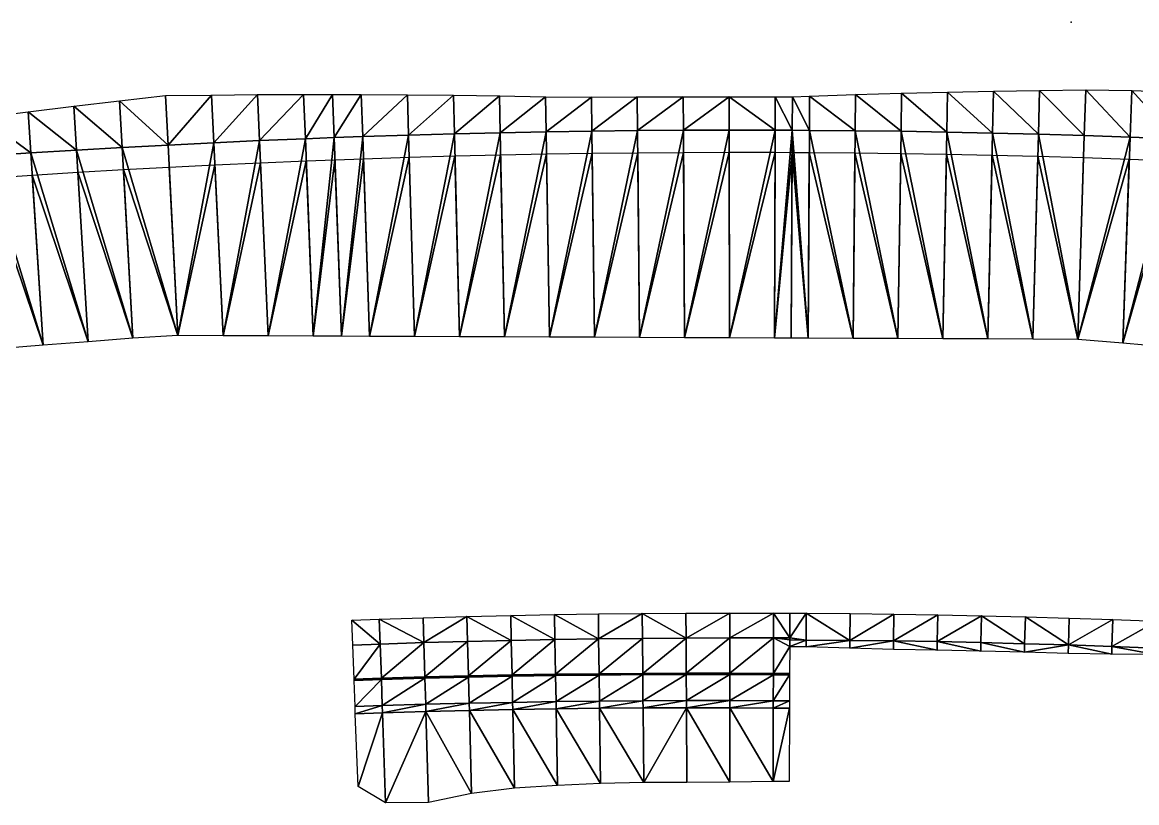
# Model space of a CAD drawing. Header units: metres. Extents: x 1882598 to 1885460, y 3171405 to 3171756.
# Drawn here: x 1883679.27 to 1883704.19, y 3171706.3 to 3171723.75 of the extents above; entities that cross this region are included whole.
import ezdxf

# ---------------------------------------------------------------- set-up
doc = ezdxf.new("R2010")
doc.units = ezdxf.units.M
doc.header["$MEASUREMENT"] = 0
doc.layers.add('Triangles surfaces projet', color=7, linetype='Continuous', true_color=0x848484)

msp = doc.modelspace()

# ---------------------------------------------------------------- linework, layer by layer
msp.add_point((1883702.718, 3171723.753, 152.881))
at = {"layer": 'Triangles surfaces projet'}
for points in [[(1883682.468, 3171722.112, 152.603), (1883682.526, 3171721.008, 153.34), (1883681.443, 3171721.997, 152.635), (1883682.468, 3171722.112, 152.603)], [(1883682.468, 3171722.112, 152.603), (1883683.498, 3171722.126, 152.631), (1883682.526, 3171721.008, 153.34), (1883682.468, 3171722.112, 152.603)], [(1883683.549, 3171721.059, 153.343), (1883682.526, 3171721.008, 153.34), (1883683.498, 3171722.126, 152.631), (1883683.549, 3171721.059, 153.343)], [(1883683.498, 3171722.126, 152.631), (1883684.528, 3171722.135, 152.659), (1883683.549, 3171721.059, 153.343), (1883683.498, 3171722.126, 152.631)], [(1883684.573, 3171721.106, 153.346), (1883683.549, 3171721.059, 153.343), (1883684.528, 3171722.135, 152.659), (1883684.573, 3171721.106, 153.346)], [(1883684.573, 3171721.106, 153.346), (1883684.528, 3171722.135, 152.659), (1883685.557, 3171722.14, 152.688), (1883684.573, 3171721.106, 153.346)], [(1883685.597, 3171721.149, 153.349), (1883684.573, 3171721.106, 153.346), (1883685.557, 3171722.14, 152.688), (1883685.597, 3171721.149, 153.349)], [(1883685.597, 3171721.149, 153.349), (1883685.557, 3171722.14, 152.688), (1883686.202, 3171722.141, 152.706), (1883685.597, 3171721.149, 153.349)], [(1883686.238, 3171721.174, 153.351), (1883685.597, 3171721.149, 153.349), (1883686.202, 3171722.141, 152.706), (1883686.238, 3171721.174, 153.351)], [(1883686.202, 3171722.141, 152.706), (1883686.847, 3171722.14, 152.724), (1883686.238, 3171721.174, 153.351), (1883686.202, 3171722.141, 152.706)], [(1883686.88, 3171721.196, 153.353), (1883686.238, 3171721.174, 153.351), (1883686.847, 3171722.14, 152.724), (1883686.88, 3171721.196, 153.353)], [(1883687.877, 3171722.134, 152.753), (1883686.88, 3171721.196, 153.353), (1883686.847, 3171722.14, 152.724), (1883687.877, 3171722.134, 152.753)], [(1883687.904, 3171721.229, 153.356), (1883686.88, 3171721.196, 153.353), (1883687.877, 3171722.134, 152.753), (1883687.904, 3171721.229, 153.356)], [(1883688.906, 3171722.123, 152.782), (1883687.904, 3171721.229, 153.356), (1883687.877, 3171722.134, 152.753), (1883688.906, 3171722.123, 152.782)], [(1883688.928, 3171721.258, 153.359), (1883687.904, 3171721.229, 153.356), (1883688.906, 3171722.123, 152.782), (1883688.928, 3171721.258, 153.359)], [(1883688.906, 3171722.123, 152.782), (1883689.935, 3171722.108, 152.812), (1883688.928, 3171721.258, 153.359), (1883688.906, 3171722.123, 152.782)], [(1883689.953, 3171721.283, 153.363), (1883688.928, 3171721.258, 153.359), (1883689.935, 3171722.108, 152.812), (1883689.953, 3171721.283, 153.363)], [(1883690.964, 3171722.088, 152.842), (1883689.953, 3171721.283, 153.363), (1883689.935, 3171722.108, 152.812), (1883690.964, 3171722.088, 152.842)], [(1883690.978, 3171721.303, 153.366), (1883689.953, 3171721.283, 153.363), (1883690.964, 3171722.088, 152.842), (1883690.978, 3171721.303, 153.366)], [(1883691.992, 3171722.081, 152.861), (1883690.978, 3171721.303, 153.366), (1883690.964, 3171722.088, 152.842), (1883691.992, 3171722.081, 152.861)], [(1883692.002, 3171721.319, 153.369), (1883690.978, 3171721.303, 153.366), (1883691.992, 3171722.081, 152.861), (1883692.002, 3171721.319, 153.369)], [(1883693.02, 3171722.086, 152.868), (1883692.002, 3171721.319, 153.369), (1883691.992, 3171722.081, 152.861), (1883693.02, 3171722.086, 152.868)], [(1883692.002, 3171721.319, 153.369), (1883693.02, 3171722.086, 152.868), (1883693.027, 3171721.331, 153.372), (1883692.002, 3171721.319, 153.369)], [(1883694.048, 3171722.088, 152.875), (1883693.027, 3171721.331, 153.372), (1883693.02, 3171722.086, 152.868), (1883694.048, 3171722.088, 152.875)], [(1883694.052, 3171721.338, 153.375), (1883693.027, 3171721.331, 153.372), (1883694.048, 3171722.088, 152.875), (1883694.052, 3171721.338, 153.375)], [(1883694.052, 3171721.338, 153.375), (1883694.048, 3171722.088, 152.875), (1883695.076, 3171722.089, 152.88), (1883694.052, 3171721.338, 153.375)], [(1883695.076, 3171721.341, 153.378), (1883694.052, 3171721.338, 153.375), (1883695.076, 3171722.089, 152.88), (1883695.076, 3171721.341, 153.378)], [(1883695.076, 3171722.089, 152.88), (1883696.101, 3171721.34, 153.381), (1883695.076, 3171721.341, 153.378), (1883695.076, 3171722.089, 152.88)], [(1883695.076, 3171722.089, 152.88), (1883696.104, 3171722.089, 152.882), (1883696.101, 3171721.34, 153.381), (1883695.076, 3171722.089, 152.88)], [(1883696.484, 3171721.339, 153.383), (1883696.101, 3171721.34, 153.381), (1883696.104, 3171722.089, 152.882), (1883696.484, 3171721.339, 153.383)], [(1883696.484, 3171721.339, 153.383), (1883696.104, 3171722.089, 152.882), (1883696.488, 3171722.088, 152.883), (1883696.484, 3171721.339, 153.383)], [(1883696.867, 3171721.336, 153.384), (1883696.484, 3171721.339, 153.383), (1883696.488, 3171722.088, 152.883), (1883696.867, 3171721.336, 153.384)], [(1883696.872, 3171722.1, 152.875), (1883696.867, 3171721.336, 153.384), (1883696.488, 3171722.088, 152.883), (1883696.872, 3171722.1, 152.875)], [(1883696.872, 3171722.1, 152.875), (1883697.892, 3171721.328, 153.387), (1883696.867, 3171721.336, 153.384), (1883696.872, 3171722.1, 152.875)], [(1883697.892, 3171721.328, 153.387), (1883696.872, 3171722.1, 152.875), (1883697.9, 3171722.135, 152.849), (1883697.892, 3171721.328, 153.387)], [(1883697.9, 3171722.135, 152.849), (1883698.916, 3171721.315, 153.39), (1883697.892, 3171721.328, 153.387), (1883697.9, 3171722.135, 152.849)], [(1883698.916, 3171721.315, 153.39), (1883697.9, 3171722.135, 152.849), (1883698.929, 3171722.165, 152.824), (1883698.916, 3171721.315, 153.39)], [(1883699.941, 3171721.298, 153.393), (1883698.916, 3171721.315, 153.39), (1883698.929, 3171722.165, 152.824), (1883699.941, 3171721.298, 153.393)], [(1883699.958, 3171722.191, 152.798), (1883699.941, 3171721.298, 153.393), (1883698.929, 3171722.165, 152.824), (1883699.958, 3171722.191, 152.798)], [(1883700.965, 3171721.276, 153.396), (1883699.941, 3171721.298, 153.393), (1883699.958, 3171722.191, 152.798), (1883700.965, 3171721.276, 153.396)], [(1883700.965, 3171721.276, 153.396), (1883699.958, 3171722.191, 152.798), (1883700.987, 3171722.212, 152.773), (1883700.965, 3171721.276, 153.396)], [(1883701.99, 3171721.251, 153.4), (1883700.965, 3171721.276, 153.396), (1883700.987, 3171722.212, 152.773), (1883701.99, 3171721.251, 153.4)], [(1883700.987, 3171722.212, 152.773), (1883702.016, 3171722.228, 152.748), (1883701.99, 3171721.251, 153.4), (1883700.987, 3171722.212, 152.773)], [(1883703.014, 3171721.221, 153.403), (1883701.99, 3171721.251, 153.4), (1883702.016, 3171722.228, 152.748), (1883703.014, 3171721.221, 153.403)], [(1883703.046, 3171722.241, 152.723), (1883703.014, 3171721.221, 153.403), (1883702.016, 3171722.228, 152.748), (1883703.046, 3171722.241, 152.723)], [(1883704.038, 3171721.187, 153.406), (1883703.014, 3171721.221, 153.403), (1883703.046, 3171722.241, 152.723), (1883704.038, 3171721.187, 153.406)], [(1883704.075, 3171722.224, 152.714), (1883704.038, 3171721.187, 153.406), (1883703.046, 3171722.241, 152.723), (1883704.075, 3171722.224, 152.714)], [(1883705.063, 3171721.148, 153.409), (1883704.038, 3171721.187, 153.406), (1883704.075, 3171722.224, 152.714), (1883705.063, 3171721.148, 153.409)], [(1883705.104, 3171722.19, 152.714), (1883705.063, 3171721.148, 153.409), (1883704.075, 3171722.224, 152.714), (1883705.104, 3171722.19, 152.714)], [(1883679.456, 3171720.833, 153.316), (1883678.375, 3171721.622, 152.736), (1883679.397, 3171721.752, 152.702), (1883679.456, 3171720.833, 153.316)], [(1883679.397, 3171721.752, 152.702), (1883680.42, 3171721.877, 152.668), (1883680.479, 3171720.896, 153.324), (1883679.397, 3171721.752, 152.702)], [(1883680.479, 3171720.896, 153.324), (1883679.456, 3171720.833, 153.316), (1883679.397, 3171721.752, 152.702), (1883680.479, 3171720.896, 153.324)], [(1883680.42, 3171721.877, 152.668), (1883681.443, 3171721.997, 152.635), (1883681.502, 3171720.954, 153.332), (1883680.42, 3171721.877, 152.668)], [(1883681.502, 3171720.954, 153.332), (1883680.479, 3171720.896, 153.324), (1883680.42, 3171721.877, 152.668), (1883681.502, 3171720.954, 153.332)], [(1883682.526, 3171721.008, 153.34), (1883681.502, 3171720.954, 153.332), (1883681.443, 3171721.997, 152.635), (1883682.526, 3171721.008, 153.34)], [(1883679.456, 3171720.833, 153.316), (1883678.434, 3171720.766, 153.308), (1883678.375, 3171721.622, 152.736), (1883679.456, 3171720.833, 153.316)], [(1883688.04, 3171716.725, 153.176), (1883687.904, 3171721.229, 153.356), (1883688.928, 3171721.258, 153.359), (1883688.04, 3171716.725, 153.176)], [(1883688.04, 3171716.725, 153.176), (1883688.928, 3171721.258, 153.359), (1883689.046, 3171716.721, 153.178), (1883688.04, 3171716.725, 153.176)], [(1883688.928, 3171721.258, 153.359), (1883689.953, 3171721.283, 153.363), (1883689.046, 3171716.721, 153.178), (1883688.928, 3171721.258, 153.359)], [(1883690.053, 3171716.716, 153.18), (1883689.046, 3171716.721, 153.178), (1883689.953, 3171721.283, 153.363), (1883690.053, 3171716.716, 153.18)], [(1883689.953, 3171721.283, 153.363), (1883690.978, 3171721.303, 153.366), (1883690.053, 3171716.716, 153.18), (1883689.953, 3171721.283, 153.363)], [(1883690.053, 3171716.716, 153.18), (1883690.978, 3171721.303, 153.366), (1883691.059, 3171716.712, 153.182), (1883690.053, 3171716.716, 153.18)], [(1883691.059, 3171716.712, 153.182), (1883690.978, 3171721.303, 153.366), (1883692.002, 3171721.319, 153.369), (1883691.059, 3171716.712, 153.182)], [(1883691.059, 3171716.712, 153.182), (1883692.002, 3171721.319, 153.369), (1883692.064, 3171716.708, 153.184), (1883691.059, 3171716.712, 153.182)], [(1883692.064, 3171716.708, 153.184), (1883692.002, 3171721.319, 153.369), (1883693.027, 3171721.331, 153.372), (1883692.064, 3171716.708, 153.184)], [(1883692.064, 3171716.708, 153.184), (1883693.027, 3171721.331, 153.372), (1883693.07, 3171716.704, 153.187), (1883692.064, 3171716.708, 153.184)], [(1883693.027, 3171721.331, 153.372), (1883694.052, 3171721.338, 153.375), (1883693.07, 3171716.704, 153.187), (1883693.027, 3171721.331, 153.372)], [(1883693.07, 3171716.704, 153.187), (1883694.052, 3171721.338, 153.375), (1883694.076, 3171716.699, 153.19), (1883693.07, 3171716.704, 153.187)], [(1883695.076, 3171721.341, 153.378), (1883694.076, 3171716.699, 153.19), (1883694.052, 3171721.338, 153.375), (1883695.076, 3171721.341, 153.378)], [(1883695.076, 3171721.341, 153.378), (1883695.081, 3171716.695, 153.192), (1883694.076, 3171716.699, 153.19), (1883695.076, 3171721.341, 153.378)], [(1883695.076, 3171721.341, 153.378), (1883696.101, 3171721.34, 153.381), (1883695.081, 3171716.695, 153.192), (1883695.076, 3171721.341, 153.378)], [(1883696.101, 3171721.34, 153.381), (1883696.086, 3171716.691, 153.196), (1883695.081, 3171716.695, 153.192), (1883696.101, 3171721.34, 153.381)], [(1883696.484, 3171721.339, 153.383), (1883696.086, 3171716.691, 153.196), (1883696.101, 3171721.34, 153.381), (1883696.484, 3171721.339, 153.383)], [(1883696.484, 3171721.339, 153.383), (1883696.462, 3171716.689, 153.197), (1883696.086, 3171716.691, 153.196), (1883696.484, 3171721.339, 153.383)], [(1883696.484, 3171721.339, 153.383), (1883696.838, 3171716.688, 153.198), (1883696.462, 3171716.689, 153.197), (1883696.484, 3171721.339, 153.383)], [(1883696.838, 3171716.688, 153.198), (1883696.484, 3171721.339, 153.383), (1883696.867, 3171721.336, 153.384), (1883696.838, 3171716.688, 153.198)], [(1883697.843, 3171716.683, 153.201), (1883696.838, 3171716.688, 153.198), (1883696.867, 3171721.336, 153.384), (1883697.843, 3171716.683, 153.201)], [(1883697.892, 3171721.328, 153.387), (1883697.843, 3171716.683, 153.201), (1883696.867, 3171721.336, 153.384), (1883697.892, 3171721.328, 153.387)], [(1883697.843, 3171716.683, 153.201), (1883697.892, 3171721.328, 153.387), (1883698.848, 3171716.679, 153.205), (1883697.843, 3171716.683, 153.201)], [(1883697.892, 3171721.328, 153.387), (1883698.916, 3171721.315, 153.39), (1883698.848, 3171716.679, 153.205), (1883697.892, 3171721.328, 153.387)], [(1883698.916, 3171721.315, 153.39), (1883699.854, 3171716.675, 153.208), (1883698.848, 3171716.679, 153.205), (1883698.916, 3171721.315, 153.39)], [(1883698.916, 3171721.315, 153.39), (1883699.941, 3171721.298, 153.393), (1883699.854, 3171716.675, 153.208), (1883698.916, 3171721.315, 153.39)], [(1883699.941, 3171721.298, 153.393), (1883700.86, 3171716.671, 153.212), (1883699.854, 3171716.675, 153.208), (1883699.941, 3171721.298, 153.393)], [(1883700.86, 3171716.671, 153.212), (1883699.941, 3171721.298, 153.393), (1883700.965, 3171721.276, 153.396), (1883700.86, 3171716.671, 153.212)], [(1883701.866, 3171716.666, 153.216), (1883700.86, 3171716.671, 153.212), (1883700.965, 3171721.276, 153.396), (1883701.866, 3171716.666, 153.216)], [(1883701.99, 3171721.251, 153.4), (1883701.866, 3171716.666, 153.216), (1883700.965, 3171721.276, 153.396), (1883701.99, 3171721.251, 153.4)], [(1883682.526, 3171721.008, 153.34), (1883682.747, 3171716.747, 153.169), (1883681.502, 3171720.954, 153.332), (1883682.526, 3171721.008, 153.34)], [(1883682.747, 3171716.747, 153.169), (1883682.526, 3171721.008, 153.34), (1883683.549, 3171721.059, 153.343), (1883682.747, 3171716.747, 153.169)], [(1883683.756, 3171716.743, 153.17), (1883682.747, 3171716.747, 153.169), (1883683.549, 3171721.059, 153.343), (1883683.756, 3171716.743, 153.17)], [(1883683.549, 3171721.059, 153.343), (1883684.573, 3171721.106, 153.346), (1883683.756, 3171716.743, 153.17), (1883683.549, 3171721.059, 153.343)], [(1883684.573, 3171721.106, 153.346), (1883684.764, 3171716.739, 153.171), (1883683.756, 3171716.743, 153.17), (1883684.573, 3171721.106, 153.346)], [(1883684.764, 3171716.739, 153.171), (1883684.573, 3171721.106, 153.346), (1883685.597, 3171721.149, 153.349), (1883684.764, 3171716.739, 153.171)], [(1883685.771, 3171716.735, 153.172), (1883684.764, 3171716.739, 153.171), (1883685.597, 3171721.149, 153.349), (1883685.771, 3171716.735, 153.172)], [(1883686.238, 3171721.174, 153.351), (1883685.771, 3171716.735, 153.172), (1883685.597, 3171721.149, 153.349), (1883686.238, 3171721.174, 153.351)], [(1883686.238, 3171721.174, 153.351), (1883686.402, 3171716.732, 153.173), (1883685.771, 3171716.735, 153.172), (1883686.238, 3171721.174, 153.351)], [(1883686.402, 3171716.732, 153.173), (1883686.238, 3171721.174, 153.351), (1883686.88, 3171721.196, 153.353), (1883686.402, 3171716.732, 153.173)], [(1883686.402, 3171716.732, 153.173), (1883686.88, 3171721.196, 153.353), (1883687.033, 3171716.729, 153.174), (1883686.402, 3171716.732, 153.173)], [(1883687.033, 3171716.729, 153.174), (1883686.88, 3171721.196, 153.353), (1883687.904, 3171721.229, 153.356), (1883687.033, 3171716.729, 153.174)], [(1883688.04, 3171716.725, 153.176), (1883687.033, 3171716.729, 153.174), (1883687.904, 3171721.229, 153.356), (1883688.04, 3171716.725, 153.176)], [(1883702.871, 3171716.659, 153.22), (1883701.866, 3171716.666, 153.216), (1883701.99, 3171721.251, 153.4), (1883702.871, 3171716.659, 153.22)], [(1883703.014, 3171721.221, 153.403), (1883702.871, 3171716.659, 153.22), (1883701.99, 3171721.251, 153.4), (1883703.014, 3171721.221, 153.403)], [(1883703.014, 3171721.221, 153.403), (1883704.038, 3171721.187, 153.406), (1883702.871, 3171716.659, 153.22), (1883703.014, 3171721.221, 153.403)], [(1883702.871, 3171716.659, 153.22), (1883704.038, 3171721.187, 153.406), (1883703.875, 3171716.573, 153.221), (1883702.871, 3171716.659, 153.22)], [(1883704.038, 3171721.187, 153.406), (1883705.063, 3171721.148, 153.409), (1883703.875, 3171716.573, 153.221), (1883704.038, 3171721.187, 153.406)], [(1883703.875, 3171716.573, 153.221), (1883705.063, 3171721.148, 153.409), (1883704.878, 3171716.488, 153.223), (1883703.875, 3171716.573, 153.221)], [(1883679.734, 3171716.53, 153.154), (1883678.434, 3171720.766, 153.308), (1883679.456, 3171720.833, 153.316), (1883679.734, 3171716.53, 153.154)], [(1883678.434, 3171720.766, 153.308), (1883679.734, 3171716.53, 153.154), (1883678.73, 3171716.452, 153.149), (1883678.434, 3171720.766, 153.308)], [(1883679.456, 3171720.833, 153.316), (1883680.479, 3171720.896, 153.324), (1883680.738, 3171716.607, 153.159), (1883679.456, 3171720.833, 153.316)], [(1883680.738, 3171716.607, 153.159), (1883679.734, 3171716.53, 153.154), (1883679.456, 3171720.833, 153.316), (1883680.738, 3171716.607, 153.159)], [(1883681.502, 3171720.954, 153.332), (1883681.742, 3171716.685, 153.164), (1883680.479, 3171720.896, 153.324), (1883681.502, 3171720.954, 153.332)], [(1883680.738, 3171716.607, 153.159), (1883680.479, 3171720.896, 153.324), (1883681.742, 3171716.685, 153.164), (1883680.738, 3171716.607, 153.159)], [(1883681.502, 3171720.954, 153.332), (1883682.747, 3171716.747, 153.169), (1883681.742, 3171716.685, 153.164), (1883681.502, 3171720.954, 153.332)], [(1883688.941, 3171720.763, 153.69), (1883688.04, 3171716.725, 153.526), (1883687.919, 3171720.734, 153.686), (1883688.941, 3171720.763, 153.69)], [(1883689.046, 3171716.721, 153.528), (1883688.04, 3171716.725, 153.526), (1883688.941, 3171720.763, 153.69), (1883689.046, 3171716.721, 153.528)], [(1883689.964, 3171720.788, 153.693), (1883689.046, 3171716.721, 153.528), (1883688.941, 3171720.763, 153.69), (1883689.964, 3171720.788, 153.693)], [(1883690.053, 3171716.716, 153.53), (1883689.046, 3171716.721, 153.528), (1883689.964, 3171720.788, 153.693), (1883690.053, 3171716.716, 153.53)], [(1883690.986, 3171720.808, 153.696), (1883690.053, 3171716.716, 153.53), (1883689.964, 3171720.788, 153.693), (1883690.986, 3171720.808, 153.696)], [(1883691.059, 3171716.712, 153.532), (1883690.053, 3171716.716, 153.53), (1883690.986, 3171720.808, 153.696), (1883691.059, 3171716.712, 153.532)], [(1883692.009, 3171720.824, 153.699), (1883691.059, 3171716.712, 153.532), (1883690.986, 3171720.808, 153.696), (1883692.009, 3171720.824, 153.699)], [(1883692.064, 3171716.708, 153.534), (1883691.059, 3171716.712, 153.532), (1883692.009, 3171720.824, 153.699), (1883692.064, 3171716.708, 153.534)], [(1883693.032, 3171720.835, 153.702), (1883692.064, 3171716.708, 153.534), (1883692.009, 3171720.824, 153.699), (1883693.032, 3171720.835, 153.702)], [(1883693.07, 3171716.704, 153.537), (1883692.064, 3171716.708, 153.534), (1883693.032, 3171720.835, 153.702), (1883693.07, 3171716.704, 153.537)], [(1883694.054, 3171720.843, 153.705), (1883693.07, 3171716.704, 153.537), (1883693.032, 3171720.835, 153.702), (1883694.054, 3171720.843, 153.705)], [(1883694.076, 3171716.699, 153.54), (1883693.07, 3171716.704, 153.537), (1883694.054, 3171720.843, 153.705), (1883694.076, 3171716.699, 153.54)], [(1883695.077, 3171720.846, 153.709), (1883694.076, 3171716.699, 153.54), (1883694.054, 3171720.843, 153.705), (1883695.077, 3171720.846, 153.709)], [(1883695.081, 3171716.695, 153.542), (1883694.076, 3171716.699, 153.54), (1883695.077, 3171720.846, 153.709), (1883695.081, 3171716.695, 153.542)], [(1883696.1, 3171720.845, 153.712), (1883695.081, 3171716.695, 153.542), (1883695.077, 3171720.846, 153.709), (1883696.1, 3171720.845, 153.712)], [(1883696.086, 3171716.691, 153.546), (1883695.081, 3171716.695, 153.542), (1883696.1, 3171720.845, 153.712), (1883696.086, 3171716.691, 153.546)], [(1883696.482, 3171720.843, 153.713), (1883696.086, 3171716.691, 153.546), (1883696.1, 3171720.845, 153.712), (1883696.482, 3171720.843, 153.713)], [(1883696.462, 3171716.689, 153.547), (1883696.086, 3171716.691, 153.546), (1883696.482, 3171720.843, 153.713), (1883696.462, 3171716.689, 153.547)], [(1883696.838, 3171716.688, 153.548), (1883696.462, 3171716.689, 153.547), (1883696.482, 3171720.843, 153.713), (1883696.838, 3171716.688, 153.548)], [(1883696.864, 3171720.841, 153.714), (1883696.838, 3171716.688, 153.548), (1883696.482, 3171720.843, 153.713), (1883696.864, 3171720.841, 153.714)], [(1883697.843, 3171716.683, 153.551), (1883696.838, 3171716.688, 153.548), (1883696.864, 3171720.841, 153.714), (1883697.843, 3171716.683, 153.551)], [(1883697.886, 3171720.833, 153.717), (1883697.843, 3171716.683, 153.551), (1883696.864, 3171720.841, 153.714), (1883697.886, 3171720.833, 153.717)], [(1883698.848, 3171716.679, 153.555), (1883697.843, 3171716.683, 153.551), (1883697.886, 3171720.833, 153.717), (1883698.848, 3171716.679, 153.555)], [(1883698.909, 3171720.82, 153.72), (1883698.848, 3171716.679, 153.555), (1883697.886, 3171720.833, 153.717), (1883698.909, 3171720.82, 153.72)], [(1883699.854, 3171716.675, 153.558), (1883698.848, 3171716.679, 153.555), (1883698.909, 3171720.82, 153.72), (1883699.854, 3171716.675, 153.558)], [(1883699.932, 3171720.803, 153.723), (1883699.854, 3171716.675, 153.558), (1883698.909, 3171720.82, 153.72), (1883699.932, 3171720.803, 153.723)], [(1883700.86, 3171716.671, 153.562), (1883699.854, 3171716.675, 153.558), (1883699.932, 3171720.803, 153.723), (1883700.86, 3171716.671, 153.562)], [(1883700.954, 3171720.781, 153.727), (1883700.86, 3171716.671, 153.562), (1883699.932, 3171720.803, 153.723), (1883700.954, 3171720.781, 153.727)], [(1883701.866, 3171716.666, 153.566), (1883700.86, 3171716.671, 153.562), (1883700.954, 3171720.781, 153.727), (1883701.866, 3171716.666, 153.566)], [(1883701.976, 3171720.756, 153.73), (1883701.866, 3171716.666, 153.566), (1883700.954, 3171720.781, 153.727), (1883701.976, 3171720.756, 153.73)], [(1883702.871, 3171716.659, 153.57), (1883701.866, 3171716.666, 153.566), (1883701.976, 3171720.756, 153.73), (1883702.871, 3171716.659, 153.57)], [(1883702.999, 3171720.726, 153.733), (1883702.871, 3171716.659, 153.57), (1883701.976, 3171720.756, 153.73), (1883702.999, 3171720.726, 153.733)], [(1883682.551, 3171720.514, 153.67), (1883682.747, 3171716.747, 153.519), (1883681.53, 3171720.459, 153.662), (1883682.551, 3171720.514, 153.67)], [(1883683.573, 3171720.565, 153.673), (1883682.747, 3171716.747, 153.519), (1883682.551, 3171720.514, 153.67), (1883683.573, 3171720.565, 153.673)], [(1883683.756, 3171716.743, 153.52), (1883682.747, 3171716.747, 153.519), (1883683.573, 3171720.565, 153.673), (1883683.756, 3171716.743, 153.52)], [(1883684.594, 3171720.612, 153.676), (1883683.756, 3171716.743, 153.52), (1883683.573, 3171720.565, 153.673), (1883684.594, 3171720.612, 153.676)], [(1883684.764, 3171716.739, 153.521), (1883683.756, 3171716.743, 153.52), (1883684.594, 3171720.612, 153.676), (1883684.764, 3171716.739, 153.521)], [(1883685.616, 3171720.654, 153.679), (1883684.764, 3171716.739, 153.521), (1883684.594, 3171720.612, 153.676), (1883685.616, 3171720.654, 153.679)], [(1883685.771, 3171716.735, 153.522), (1883684.764, 3171716.739, 153.521), (1883685.616, 3171720.654, 153.679), (1883685.771, 3171716.735, 153.522)], [(1883686.256, 3171720.679, 153.681), (1883685.771, 3171716.735, 153.522), (1883685.616, 3171720.654, 153.679), (1883686.256, 3171720.679, 153.681)], [(1883686.402, 3171716.732, 153.523), (1883685.771, 3171716.735, 153.522), (1883686.256, 3171720.679, 153.681), (1883686.402, 3171716.732, 153.523)], [(1883686.897, 3171720.701, 153.683), (1883686.402, 3171716.732, 153.523), (1883686.256, 3171720.679, 153.681), (1883686.897, 3171720.701, 153.683)], [(1883687.033, 3171716.729, 153.524), (1883686.402, 3171716.732, 153.523), (1883686.897, 3171720.701, 153.683), (1883687.033, 3171716.729, 153.524)], [(1883687.919, 3171720.734, 153.686), (1883687.033, 3171716.729, 153.524), (1883686.897, 3171720.701, 153.683), (1883687.919, 3171720.734, 153.686)], [(1883688.04, 3171716.725, 153.526), (1883687.033, 3171716.729, 153.524), (1883687.919, 3171720.734, 153.686), (1883688.04, 3171716.725, 153.526)], [(1883704.021, 3171720.692, 153.736), (1883702.871, 3171716.659, 153.57), (1883702.999, 3171720.726, 153.733), (1883704.021, 3171720.692, 153.736)], [(1883703.875, 3171716.573, 153.571), (1883702.871, 3171716.659, 153.57), (1883704.021, 3171720.692, 153.736), (1883703.875, 3171716.573, 153.571)], [(1883705.043, 3171720.653, 153.739), (1883703.875, 3171716.573, 153.571), (1883704.021, 3171720.692, 153.736), (1883705.043, 3171720.653, 153.739)], [(1883704.878, 3171716.488, 153.573), (1883703.875, 3171716.573, 153.571), (1883705.043, 3171720.653, 153.739), (1883704.878, 3171716.488, 153.573)], [(1883679.488, 3171720.337, 153.647), (1883679.734, 3171716.53, 153.504), (1883678.468, 3171720.27, 153.64), (1883679.488, 3171720.337, 153.647)], [(1883679.734, 3171716.53, 153.504), (1883678.73, 3171716.452, 153.499), (1883678.468, 3171720.27, 153.64), (1883679.734, 3171716.53, 153.504)], [(1883680.509, 3171720.4, 153.655), (1883680.738, 3171716.607, 153.509), (1883679.488, 3171720.337, 153.647), (1883680.509, 3171720.4, 153.655)], [(1883680.738, 3171716.607, 153.509), (1883679.734, 3171716.53, 153.504), (1883679.488, 3171720.337, 153.647), (1883680.738, 3171716.607, 153.509)], [(1883681.53, 3171720.459, 153.662), (1883681.742, 3171716.685, 153.514), (1883680.509, 3171720.4, 153.655), (1883681.53, 3171720.459, 153.662)], [(1883681.742, 3171716.685, 153.514), (1883680.738, 3171716.607, 153.509), (1883680.509, 3171720.4, 153.655), (1883681.742, 3171716.685, 153.514)], [(1883682.747, 3171716.747, 153.519), (1883681.742, 3171716.685, 153.514), (1883681.53, 3171720.459, 153.662), (1883682.747, 3171716.747, 153.519)], [(1883694.11, 3171709.982, 153.486), (1883693.128, 3171710.532, 153.505), (1883694.107, 3171710.539, 153.508), (1883694.11, 3171709.982, 153.486)], [(1883694.107, 3171710.539, 153.508), (1883695.087, 3171710.542, 153.511), (1883694.11, 3171709.982, 153.486), (1883694.107, 3171710.539, 153.508)], [(1883695.087, 3171710.542, 153.511), (1883695.088, 3171709.985, 153.489), (1883694.11, 3171709.982, 153.486), (1883695.087, 3171710.542, 153.511)], [(1883695.088, 3171709.985, 153.489), (1883695.087, 3171710.542, 153.511), (1883696.067, 3171710.541, 153.515), (1883695.088, 3171709.985, 153.489)], [(1883695.088, 3171709.985, 153.489), (1883696.067, 3171710.541, 153.515), (1883696.065, 3171709.984, 153.492), (1883695.088, 3171709.985, 153.489)], [(1883696.43, 3171709.983, 153.493), (1883696.065, 3171709.984, 153.492), (1883696.067, 3171710.541, 153.515), (1883696.43, 3171709.983, 153.493)], [(1883696.433, 3171710.54, 153.516), (1883696.43, 3171709.983, 153.493), (1883696.067, 3171710.541, 153.515), (1883696.433, 3171710.54, 153.516)], [(1883696.799, 3171710.538, 153.417), (1883696.43, 3171709.983, 153.393), (1883696.433, 3171710.54, 153.416), (1883696.799, 3171710.538, 153.417)], [(1883696.43, 3171709.983, 153.393), (1883696.799, 3171710.538, 153.417), (1883696.795, 3171709.938, 153.393), (1883696.43, 3171709.983, 153.393)], [(1883696.799, 3171710.538, 153.417), (1883697.772, 3171709.929, 153.396), (1883696.795, 3171709.938, 153.393), (1883696.799, 3171710.538, 153.417)], [(1883696.799, 3171710.538, 153.417), (1883697.779, 3171710.529, 153.42), (1883697.772, 3171709.929, 153.396), (1883696.799, 3171710.538, 153.417)], [(1883686.637, 3171710.382, 153.484), (1883687.25, 3171710.404, 153.486), (1883687.269, 3171709.847, 153.464), (1883686.637, 3171710.382, 153.484)], [(1883686.658, 3171709.825, 153.462), (1883686.637, 3171710.382, 153.484), (1883687.269, 3171709.847, 153.464), (1883686.658, 3171709.825, 153.462)], [(1883688.23, 3171710.435, 153.489), (1883688.246, 3171709.879, 153.467), (1883687.25, 3171710.404, 153.486), (1883688.23, 3171710.435, 153.489)], [(1883688.246, 3171709.879, 153.467), (1883687.269, 3171709.847, 153.464), (1883687.25, 3171710.404, 153.486), (1883688.246, 3171709.879, 153.467)], [(1883688.246, 3171709.879, 153.467), (1883688.23, 3171710.435, 153.489), (1883689.209, 3171710.463, 153.492), (1883688.246, 3171709.879, 153.467)], [(1883689.224, 3171709.906, 153.47), (1883688.246, 3171709.879, 153.467), (1883689.209, 3171710.463, 153.492), (1883689.224, 3171709.906, 153.47)], [(1883689.209, 3171710.463, 153.492), (1883690.189, 3171710.486, 153.496), (1883690.201, 3171709.93, 153.473), (1883689.209, 3171710.463, 153.492)], [(1883690.201, 3171709.93, 153.473), (1883689.224, 3171709.906, 153.47), (1883689.209, 3171710.463, 153.492), (1883690.201, 3171709.93, 153.473)], [(1883691.168, 3171710.506, 153.499), (1883691.178, 3171709.949, 153.476), (1883690.189, 3171710.486, 153.496), (1883691.168, 3171710.506, 153.499)], [(1883691.178, 3171709.949, 153.476), (1883690.201, 3171709.93, 153.473), (1883690.189, 3171710.486, 153.496), (1883691.178, 3171709.949, 153.476)], [(1883692.155, 3171709.964, 153.48), (1883691.168, 3171710.506, 153.499), (1883692.148, 3171710.521, 153.502), (1883692.155, 3171709.964, 153.48)], [(1883692.155, 3171709.964, 153.48), (1883691.178, 3171709.949, 153.476), (1883691.168, 3171710.506, 153.499), (1883692.155, 3171709.964, 153.48)], [(1883692.155, 3171709.964, 153.48), (1883692.148, 3171710.521, 153.502), (1883693.128, 3171710.532, 153.505), (1883692.155, 3171709.964, 153.48)], [(1883693.128, 3171710.532, 153.505), (1883693.133, 3171709.975, 153.483), (1883692.155, 3171709.964, 153.48), (1883693.128, 3171710.532, 153.505)], [(1883694.11, 3171709.982, 153.486), (1883693.133, 3171709.975, 153.483), (1883693.128, 3171710.532, 153.505), (1883694.11, 3171709.982, 153.486)], [(1883697.772, 3171709.929, 153.396), (1883697.779, 3171710.529, 153.42), (1883698.758, 3171710.517, 153.423), (1883697.772, 3171709.929, 153.396)], [(1883698.75, 3171709.917, 153.399), (1883697.772, 3171709.929, 153.396), (1883698.758, 3171710.517, 153.423), (1883698.75, 3171709.917, 153.399)], [(1883698.758, 3171710.517, 153.423), (1883699.738, 3171710.501, 153.426), (1883698.75, 3171709.917, 153.399), (1883698.758, 3171710.517, 153.423)], [(1883699.727, 3171709.901, 153.402), (1883698.75, 3171709.917, 153.399), (1883699.738, 3171710.501, 153.426), (1883699.727, 3171709.901, 153.402)], [(1883700.718, 3171710.48, 153.429), (1883699.727, 3171709.901, 153.402), (1883699.738, 3171710.501, 153.426), (1883700.718, 3171710.48, 153.429)], [(1883700.704, 3171709.88, 153.405), (1883699.727, 3171709.901, 153.402), (1883700.718, 3171710.48, 153.429), (1883700.704, 3171709.88, 153.405)], [(1883701.681, 3171709.856, 153.409), (1883700.704, 3171709.88, 153.405), (1883700.718, 3171710.48, 153.429), (1883701.681, 3171709.856, 153.409)], [(1883700.718, 3171710.48, 153.429), (1883701.697, 3171710.456, 153.433), (1883701.681, 3171709.856, 153.409), (1883700.718, 3171710.48, 153.429)], [(1883702.658, 3171709.827, 153.412), (1883701.681, 3171709.856, 153.409), (1883701.697, 3171710.456, 153.433), (1883702.658, 3171709.827, 153.412)], [(1883702.676, 3171710.427, 153.436), (1883702.658, 3171709.827, 153.412), (1883701.697, 3171710.456, 153.433), (1883702.676, 3171710.427, 153.436)], [(1883703.656, 3171710.394, 153.439), (1883702.658, 3171709.827, 153.412), (1883702.676, 3171710.427, 153.436), (1883703.656, 3171710.394, 153.439)], [(1883703.634, 3171709.795, 153.415), (1883702.658, 3171709.827, 153.412), (1883703.656, 3171710.394, 153.439), (1883703.634, 3171709.795, 153.415)], [(1883703.634, 3171709.795, 153.415), (1883703.656, 3171710.394, 153.439), (1883704.635, 3171710.358, 153.442), (1883703.634, 3171709.795, 153.415)], [(1883704.611, 3171709.758, 153.418), (1883703.634, 3171709.795, 153.415), (1883704.635, 3171710.358, 153.442), (1883704.611, 3171709.758, 153.418)], [(1883687.269, 3171709.847, 153.464), (1883686.686, 3171709.063, 152.699), (1883686.658, 3171709.825, 153.462), (1883687.269, 3171709.847, 153.464)], [(1883687.269, 3171709.847, 153.464), (1883687.296, 3171709.083, 152.699), (1883686.686, 3171709.063, 152.699), (1883687.269, 3171709.847, 153.464)], [(1883687.269, 3171709.847, 153.464), (1883688.246, 3171709.879, 153.467), (1883687.296, 3171709.083, 152.699), (1883687.269, 3171709.847, 153.464)], [(1883688.246, 3171709.879, 153.467), (1883688.27, 3171709.111, 152.699), (1883687.296, 3171709.083, 152.699), (1883688.246, 3171709.879, 153.467)], [(1883688.27, 3171709.111, 152.699), (1883688.246, 3171709.879, 153.467), (1883689.224, 3171709.906, 153.47), (1883688.27, 3171709.111, 152.699)], [(1883688.27, 3171709.111, 152.699), (1883689.224, 3171709.906, 153.47), (1883689.244, 3171709.136, 152.699), (1883688.27, 3171709.111, 152.699)], [(1883689.224, 3171709.906, 153.47), (1883690.201, 3171709.93, 153.473), (1883689.244, 3171709.136, 152.699), (1883689.224, 3171709.906, 153.47)], [(1883689.244, 3171709.136, 152.699), (1883690.201, 3171709.93, 153.473), (1883690.218, 3171709.156, 152.699), (1883689.244, 3171709.136, 152.699)], [(1883691.178, 3171709.949, 153.476), (1883690.218, 3171709.156, 152.699), (1883690.201, 3171709.93, 153.473), (1883691.178, 3171709.949, 153.476)], [(1883690.218, 3171709.156, 152.699), (1883691.178, 3171709.949, 153.476), (1883691.192, 3171709.172, 152.699), (1883690.218, 3171709.156, 152.699)], [(1883691.192, 3171709.172, 152.699), (1883691.178, 3171709.949, 153.476), (1883692.155, 3171709.964, 153.48), (1883691.192, 3171709.172, 152.699)], [(1883691.192, 3171709.172, 152.699), (1883692.155, 3171709.964, 153.48), (1883692.166, 3171709.184, 152.699), (1883691.192, 3171709.172, 152.699)], [(1883692.155, 3171709.964, 153.48), (1883693.133, 3171709.975, 153.483), (1883692.166, 3171709.184, 152.699), (1883692.155, 3171709.964, 153.48)], [(1883692.166, 3171709.184, 152.699), (1883693.133, 3171709.975, 153.483), (1883693.14, 3171709.192, 152.699), (1883692.166, 3171709.184, 152.699)], [(1883694.11, 3171709.982, 153.486), (1883693.14, 3171709.192, 152.699), (1883693.133, 3171709.975, 153.483), (1883694.11, 3171709.982, 153.486)], [(1883694.11, 3171709.982, 153.486), (1883694.114, 3171709.196, 152.699), (1883693.14, 3171709.192, 152.699), (1883694.11, 3171709.982, 153.486)], [(1883694.11, 3171709.982, 153.486), (1883695.088, 3171709.985, 153.489), (1883694.114, 3171709.196, 152.699), (1883694.11, 3171709.982, 153.486)], [(1883695.088, 3171709.196, 152.699), (1883694.114, 3171709.196, 152.699), (1883695.088, 3171709.985, 153.489), (1883695.088, 3171709.196, 152.699)], [(1883695.088, 3171709.985, 153.489), (1883696.065, 3171709.984, 153.492), (1883695.088, 3171709.196, 152.699), (1883695.088, 3171709.985, 153.489)], [(1883695.088, 3171709.196, 152.699), (1883696.065, 3171709.984, 153.492), (1883696.063, 3171709.191, 152.699), (1883695.088, 3171709.196, 152.699)], [(1883696.429, 3171709.79, 153.301), (1883696.063, 3171709.191, 152.699), (1883696.065, 3171709.984, 153.492), (1883696.429, 3171709.79, 153.301)], [(1883696.426, 3171709.189, 152.699), (1883696.063, 3171709.191, 152.699), (1883696.429, 3171709.79, 153.301), (1883696.426, 3171709.189, 152.699)], [(1883696.429, 3171709.79, 153.301), (1883696.065, 3171709.984, 153.492), (1883696.43, 3171709.94, 153.45), (1883696.429, 3171709.79, 153.301)], [(1883696.43, 3171709.94, 153.45), (1883696.065, 3171709.984, 153.492), (1883696.43, 3171709.983, 153.493), (1883696.43, 3171709.94, 153.45)], [(1883696.429, 3171709.79, 153.242), (1883696.43, 3171709.94, 153.392), (1883696.795, 3171709.938, 153.393), (1883696.429, 3171709.79, 153.242)], [(1883696.795, 3171709.938, 153.393), (1883696.794, 3171709.782, 153.237), (1883696.429, 3171709.79, 153.242), (1883696.795, 3171709.938, 153.393)], [(1883696.794, 3171709.782, 153.237), (1883696.429, 3171709.79, 153.242), (1883696.429, 3171709.79, 153.242), (1883696.794, 3171709.782, 153.237)], [(1883696.43, 3171709.94, 153.392), (1883696.43, 3171709.983, 153.393), (1883696.795, 3171709.938, 153.393), (1883696.43, 3171709.94, 153.392)], [(1883696.794, 3171709.782, 153.237), (1883696.795, 3171709.938, 153.393), (1883697.772, 3171709.929, 153.396), (1883696.794, 3171709.782, 153.237)], [(1883696.794, 3171709.782, 153.237), (1883697.772, 3171709.929, 153.396), (1883697.771, 3171709.755, 153.221), (1883696.794, 3171709.782, 153.237)], [(1883698.75, 3171709.917, 153.399), (1883697.771, 3171709.755, 153.221), (1883697.772, 3171709.929, 153.396), (1883698.75, 3171709.917, 153.399)], [(1883698.747, 3171709.723, 153.205), (1883697.771, 3171709.755, 153.221), (1883698.75, 3171709.917, 153.399), (1883698.747, 3171709.723, 153.205)], [(1883698.75, 3171709.917, 153.399), (1883699.723, 3171709.709, 153.211), (1883698.747, 3171709.723, 153.205), (1883698.75, 3171709.917, 153.399)], [(1883699.727, 3171709.901, 153.402), (1883699.723, 3171709.709, 153.211), (1883698.75, 3171709.917, 153.399), (1883699.727, 3171709.901, 153.402)], [(1883700.699, 3171709.69, 153.215), (1883699.723, 3171709.709, 153.211), (1883699.727, 3171709.901, 153.402), (1883700.699, 3171709.69, 153.215)], [(1883700.704, 3171709.88, 153.405), (1883700.699, 3171709.69, 153.215), (1883699.727, 3171709.901, 153.402), (1883700.704, 3171709.88, 153.405)], [(1883700.699, 3171709.69, 153.215), (1883700.704, 3171709.88, 153.405), (1883701.676, 3171709.666, 153.218), (1883700.699, 3171709.69, 153.215)], [(1883701.676, 3171709.666, 153.218), (1883700.704, 3171709.88, 153.405), (1883701.681, 3171709.856, 153.409), (1883701.676, 3171709.666, 153.218)], [(1883701.681, 3171709.856, 153.409), (1883702.658, 3171709.827, 153.412), (1883701.676, 3171709.666, 153.218), (1883701.681, 3171709.856, 153.409)], [(1883702.658, 3171709.827, 153.412), (1883702.652, 3171709.636, 153.221), (1883701.676, 3171709.666, 153.218), (1883702.658, 3171709.827, 153.412)], [(1883702.652, 3171709.636, 153.221), (1883702.658, 3171709.827, 153.412), (1883703.628, 3171709.621, 153.241), (1883702.652, 3171709.636, 153.221)], [(1883703.634, 3171709.795, 153.415), (1883703.628, 3171709.621, 153.241), (1883702.658, 3171709.827, 153.412), (1883703.634, 3171709.795, 153.415)], [(1883703.634, 3171709.795, 153.415), (1883704.605, 3171709.611, 153.271), (1883703.628, 3171709.621, 153.241), (1883703.634, 3171709.795, 153.415)], [(1883704.605, 3171709.611, 153.271), (1883703.634, 3171709.795, 153.415), (1883704.611, 3171709.758, 153.418), (1883704.605, 3171709.611, 153.271)], [(1883686.686, 3171709.063, 152.699), (1883687.296, 3171709.083, 152.699), (1883686.687, 3171709.034, 152.67), (1883686.686, 3171709.063, 152.699)], [(1883686.687, 3171709.034, 152.67), (1883687.296, 3171709.083, 152.699), (1883687.297, 3171709.054, 152.67), (1883686.687, 3171709.034, 152.67)], [(1883686.708, 3171708.452, 152.67), (1883686.687, 3171709.034, 152.67), (1883687.297, 3171709.054, 152.67), (1883686.708, 3171708.452, 152.67)], [(1883686.708, 3171708.452, 152.67), (1883687.297, 3171709.054, 152.67), (1883687.317, 3171708.471, 152.67), (1883686.708, 3171708.452, 152.67)], [(1883687.296, 3171709.083, 152.699), (1883688.27, 3171709.111, 152.699), (1883687.297, 3171709.054, 152.67), (1883687.296, 3171709.083, 152.699)], [(1883688.27, 3171709.111, 152.699), (1883688.27, 3171709.082, 152.67), (1883687.297, 3171709.054, 152.67), (1883688.27, 3171709.111, 152.699)], [(1883687.297, 3171709.054, 152.67), (1883688.27, 3171709.082, 152.67), (1883687.317, 3171708.471, 152.67), (1883687.297, 3171709.054, 152.67)], [(1883688.27, 3171709.082, 152.67), (1883688.288, 3171708.5, 152.67), (1883687.317, 3171708.471, 152.67), (1883688.27, 3171709.082, 152.67)], [(1883689.244, 3171709.136, 152.699), (1883688.27, 3171709.082, 152.67), (1883688.27, 3171709.111, 152.699), (1883689.244, 3171709.136, 152.699)], [(1883689.244, 3171709.136, 152.699), (1883689.244, 3171709.106, 152.67), (1883688.27, 3171709.082, 152.67), (1883689.244, 3171709.136, 152.699)], [(1883688.288, 3171708.5, 152.67), (1883688.27, 3171709.082, 152.67), (1883689.244, 3171709.106, 152.67), (1883688.288, 3171708.5, 152.67)], [(1883688.288, 3171708.5, 152.67), (1883689.244, 3171709.106, 152.67), (1883689.259, 3171708.524, 152.67), (1883688.288, 3171708.5, 152.67)], [(1883690.218, 3171709.156, 152.699), (1883689.244, 3171709.106, 152.67), (1883689.244, 3171709.136, 152.699), (1883690.218, 3171709.156, 152.699)], [(1883689.244, 3171709.106, 152.67), (1883690.218, 3171709.156, 152.699), (1883690.218, 3171709.126, 152.67), (1883689.244, 3171709.106, 152.67)], [(1883689.259, 3171708.524, 152.67), (1883689.244, 3171709.106, 152.67), (1883690.218, 3171709.126, 152.67), (1883689.259, 3171708.524, 152.67)], [(1883689.259, 3171708.524, 152.67), (1883690.218, 3171709.126, 152.67), (1883690.231, 3171708.544, 152.67), (1883689.259, 3171708.524, 152.67)], [(1883690.218, 3171709.126, 152.67), (1883691.192, 3171709.172, 152.699), (1883691.192, 3171709.143, 152.67), (1883690.218, 3171709.126, 152.67)], [(1883690.218, 3171709.126, 152.67), (1883690.218, 3171709.156, 152.699), (1883691.192, 3171709.172, 152.699), (1883690.218, 3171709.126, 152.67)], [(1883691.192, 3171709.143, 152.67), (1883690.231, 3171708.544, 152.67), (1883690.218, 3171709.126, 152.67), (1883691.192, 3171709.143, 152.67)], [(1883690.231, 3171708.544, 152.67), (1883691.192, 3171709.143, 152.67), (1883691.203, 3171708.56, 152.67), (1883690.231, 3171708.544, 152.67)], [(1883691.192, 3171709.143, 152.67), (1883692.166, 3171709.184, 152.699), (1883692.166, 3171709.155, 152.67), (1883691.192, 3171709.143, 152.67)], [(1883691.192, 3171709.143, 152.67), (1883691.192, 3171709.172, 152.699), (1883692.166, 3171709.184, 152.699), (1883691.192, 3171709.143, 152.67)], [(1883692.166, 3171709.155, 152.67), (1883691.203, 3171708.56, 152.67), (1883691.192, 3171709.143, 152.67), (1883692.166, 3171709.155, 152.67)], [(1883692.174, 3171708.572, 152.67), (1883691.203, 3171708.56, 152.67), (1883692.166, 3171709.155, 152.67), (1883692.174, 3171708.572, 152.67)], [(1883693.14, 3171709.192, 152.699), (1883693.14, 3171709.163, 152.67), (1883692.166, 3171709.155, 152.67), (1883693.14, 3171709.192, 152.699)], [(1883692.166, 3171709.184, 152.699), (1883693.14, 3171709.192, 152.699), (1883692.166, 3171709.155, 152.67), (1883692.166, 3171709.184, 152.699)], [(1883692.174, 3171708.572, 152.67), (1883692.166, 3171709.155, 152.67), (1883693.14, 3171709.163, 152.67), (1883692.174, 3171708.572, 152.67)], [(1883692.174, 3171708.572, 152.67), (1883693.14, 3171709.163, 152.67), (1883693.146, 3171708.58, 152.67), (1883692.174, 3171708.572, 152.67)], [(1883694.114, 3171709.196, 152.699), (1883694.114, 3171709.166, 152.67), (1883693.14, 3171709.163, 152.67), (1883694.114, 3171709.196, 152.699)], [(1883693.14, 3171709.163, 152.67), (1883693.14, 3171709.192, 152.699), (1883694.114, 3171709.196, 152.699), (1883693.14, 3171709.163, 152.67)], [(1883693.146, 3171708.58, 152.67), (1883693.14, 3171709.163, 152.67), (1883694.114, 3171709.166, 152.67), (1883693.146, 3171708.58, 152.67)], [(1883694.114, 3171709.166, 152.67), (1883694.117, 3171708.584, 152.67), (1883693.146, 3171708.58, 152.67), (1883694.114, 3171709.166, 152.67)], [(1883694.114, 3171709.166, 152.67), (1883695.088, 3171709.196, 152.699), (1883695.088, 3171709.166, 152.67), (1883694.114, 3171709.166, 152.67)], [(1883695.088, 3171709.196, 152.699), (1883694.114, 3171709.166, 152.67), (1883694.114, 3171709.196, 152.699), (1883695.088, 3171709.196, 152.699)], [(1883694.117, 3171708.584, 152.67), (1883694.114, 3171709.166, 152.67), (1883695.088, 3171709.166, 152.67), (1883694.117, 3171708.584, 152.67)], [(1883694.117, 3171708.584, 152.67), (1883695.088, 3171709.166, 152.67), (1883695.089, 3171708.583, 152.67), (1883694.117, 3171708.584, 152.67)], [(1883695.088, 3171709.196, 152.699), (1883696.063, 3171709.191, 152.699), (1883695.088, 3171709.166, 152.67), (1883695.088, 3171709.196, 152.699)], [(1883696.063, 3171709.162, 152.67), (1883695.088, 3171709.166, 152.67), (1883696.063, 3171709.191, 152.699), (1883696.063, 3171709.162, 152.67)], [(1883695.088, 3171709.166, 152.67), (1883696.063, 3171709.162, 152.67), (1883695.089, 3171708.583, 152.67), (1883695.088, 3171709.166, 152.67)], [(1883695.089, 3171708.583, 152.67), (1883696.063, 3171709.162, 152.67), (1883696.061, 3171708.579, 152.67), (1883695.089, 3171708.583, 152.67)], [(1883696.061, 3171708.579, 152.67), (1883696.063, 3171709.162, 152.67), (1883696.426, 3171709.159, 152.67), (1883696.061, 3171708.579, 152.67)], [(1883696.061, 3171708.579, 152.67), (1883696.426, 3171709.159, 152.67), (1883696.424, 3171708.577, 152.67), (1883696.061, 3171708.579, 152.67)], [(1883696.063, 3171709.191, 152.699), (1883696.426, 3171709.189, 152.699), (1883696.063, 3171709.162, 152.67), (1883696.063, 3171709.191, 152.699)], [(1883696.426, 3171709.159, 152.67), (1883696.063, 3171709.162, 152.67), (1883696.426, 3171709.189, 152.699), (1883696.426, 3171709.159, 152.67)], [(1883689.259, 3171708.524, 152.67), (1883690.231, 3171708.544, 152.67), (1883689.264, 3171708.362, 152.832), (1883689.259, 3171708.524, 152.67)], [(1883689.264, 3171708.362, 152.832), (1883690.231, 3171708.544, 152.67), (1883690.235, 3171708.382, 152.832), (1883689.264, 3171708.362, 152.832)], [(1883691.203, 3171708.56, 152.67), (1883690.235, 3171708.382, 152.832), (1883690.231, 3171708.544, 152.67), (1883691.203, 3171708.56, 152.67)], [(1883690.235, 3171708.382, 152.832), (1883691.203, 3171708.56, 152.67), (1883691.205, 3171708.398, 152.832), (1883690.235, 3171708.382, 152.832)], [(1883691.205, 3171708.398, 152.832), (1883691.203, 3171708.56, 152.67), (1883692.174, 3171708.572, 152.67), (1883691.205, 3171708.398, 152.832)], [(1883691.205, 3171708.398, 152.832), (1883692.174, 3171708.572, 152.67), (1883692.176, 3171708.41, 152.832), (1883691.205, 3171708.398, 152.832)], [(1883693.146, 3171708.58, 152.67), (1883692.176, 3171708.41, 152.832), (1883692.174, 3171708.572, 152.67), (1883693.146, 3171708.58, 152.67)], [(1883693.146, 3171708.58, 152.67), (1883693.147, 3171708.418, 152.832), (1883692.176, 3171708.41, 152.832), (1883693.146, 3171708.58, 152.67)], [(1883693.147, 3171708.418, 152.832), (1883693.146, 3171708.58, 152.67), (1883694.117, 3171708.584, 152.67), (1883693.147, 3171708.418, 152.832)], [(1883693.147, 3171708.418, 152.832), (1883694.117, 3171708.584, 152.67), (1883694.118, 3171708.422, 152.832), (1883693.147, 3171708.418, 152.832)], [(1883694.118, 3171708.422, 152.832), (1883694.117, 3171708.584, 152.67), (1883695.089, 3171708.583, 152.67), (1883694.118, 3171708.422, 152.832)], [(1883695.089, 3171708.422, 152.832), (1883694.118, 3171708.422, 152.832), (1883695.089, 3171708.583, 152.67), (1883695.089, 3171708.422, 152.832)], [(1883695.089, 3171708.583, 152.67), (1883696.061, 3171708.579, 152.67), (1883695.089, 3171708.422, 152.832), (1883695.089, 3171708.583, 152.67)], [(1883696.06, 3171708.417, 152.832), (1883695.089, 3171708.422, 152.832), (1883696.061, 3171708.579, 152.67), (1883696.06, 3171708.417, 152.832)], [(1883696.061, 3171708.579, 152.67), (1883696.424, 3171708.577, 152.67), (1883696.06, 3171708.417, 152.832), (1883696.061, 3171708.579, 152.67)], [(1883696.06, 3171708.417, 152.832), (1883696.424, 3171708.577, 152.67), (1883696.423, 3171708.415, 152.832), (1883696.06, 3171708.417, 152.832)], [(1883686.714, 3171708.29, 152.832), (1883686.708, 3171708.452, 152.67), (1883687.317, 3171708.471, 152.67), (1883686.714, 3171708.29, 152.832)], [(1883687.322, 3171708.31, 152.832), (1883686.714, 3171708.29, 152.832), (1883687.317, 3171708.471, 152.67), (1883687.322, 3171708.31, 152.832)], [(1883686.774, 3171706.662, 153.918), (1883686.714, 3171708.29, 152.832), (1883687.322, 3171708.31, 152.832), (1883686.774, 3171706.662, 153.918)], [(1883686.774, 3171706.662, 153.918), (1883687.322, 3171708.31, 152.832), (1883687.391, 3171706.299, 154.173), (1883686.774, 3171706.662, 153.918)], [(1883687.322, 3171708.31, 152.832), (1883687.317, 3171708.471, 152.67), (1883688.288, 3171708.5, 152.67), (1883687.322, 3171708.31, 152.832)], [(1883687.322, 3171708.31, 152.832), (1883688.288, 3171708.5, 152.67), (1883688.293, 3171708.338, 152.832), (1883687.322, 3171708.31, 152.832)], [(1883687.322, 3171708.31, 152.832), (1883688.293, 3171708.338, 152.832), (1883687.391, 3171706.299, 154.173), (1883687.322, 3171708.31, 152.832)], [(1883687.391, 3171706.299, 154.173), (1883688.293, 3171708.338, 152.832), (1883688.354, 3171706.307, 154.186), (1883687.391, 3171706.299, 154.173)], [(1883688.293, 3171708.338, 152.832), (1883688.288, 3171708.5, 152.67), (1883689.259, 3171708.524, 152.67), (1883688.293, 3171708.338, 152.832)], [(1883688.293, 3171708.338, 152.832), (1883689.259, 3171708.524, 152.67), (1883689.264, 3171708.362, 152.832), (1883688.293, 3171708.338, 152.832)], [(1883689.264, 3171708.362, 152.832), (1883689.312, 3171706.505, 154.07), (1883688.293, 3171708.338, 152.832), (1883689.264, 3171708.362, 152.832)], [(1883688.354, 3171706.307, 154.186), (1883688.293, 3171708.338, 152.832), (1883689.312, 3171706.505, 154.07), (1883688.354, 3171706.307, 154.186)], [(1883690.273, 3171706.627, 154.002), (1883689.264, 3171708.362, 152.832), (1883690.235, 3171708.382, 152.832), (1883690.273, 3171706.627, 154.002)], [(1883689.312, 3171706.505, 154.07), (1883689.264, 3171708.362, 152.832), (1883690.273, 3171706.627, 154.002), (1883689.312, 3171706.505, 154.07)], [(1883691.236, 3171706.687, 153.973), (1883690.235, 3171708.382, 152.832), (1883691.205, 3171708.398, 152.832), (1883691.236, 3171706.687, 153.973)], [(1883690.235, 3171708.382, 152.832), (1883691.236, 3171706.687, 153.973), (1883690.273, 3171706.627, 154.002), (1883690.235, 3171708.382, 152.832)], [(1883692.176, 3171708.41, 152.832), (1883692.199, 3171706.726, 153.954), (1883691.205, 3171708.398, 152.832), (1883692.176, 3171708.41, 152.832)], [(1883691.236, 3171706.687, 153.973), (1883691.205, 3171708.398, 152.832), (1883692.199, 3171706.726, 153.954), (1883691.236, 3171706.687, 153.973)], [(1883693.147, 3171708.418, 152.832), (1883693.163, 3171706.749, 153.944), (1883692.176, 3171708.41, 152.832), (1883693.147, 3171708.418, 152.832)], [(1883693.163, 3171706.749, 153.944), (1883692.199, 3171706.726, 153.954), (1883692.176, 3171708.41, 152.832), (1883693.163, 3171706.749, 153.944)], [(1883694.118, 3171708.422, 152.832), (1883693.163, 3171706.749, 153.944), (1883693.147, 3171708.418, 152.832), (1883694.118, 3171708.422, 152.832)], [(1883693.163, 3171706.749, 153.944), (1883694.118, 3171708.422, 152.832), (1883694.127, 3171706.75, 153.946), (1883693.163, 3171706.749, 153.944)], [(1883695.091, 3171706.756, 153.942), (1883694.127, 3171706.75, 153.946), (1883694.118, 3171708.422, 152.832), (1883695.091, 3171706.756, 153.942)], [(1883695.091, 3171706.756, 153.942), (1883694.118, 3171708.422, 152.832), (1883695.089, 3171708.422, 152.832), (1883695.091, 3171706.756, 153.942)], [(1883695.089, 3171708.422, 152.832), (1883696.055, 3171706.774, 153.928), (1883695.091, 3171706.756, 153.942), (1883695.089, 3171708.422, 152.832)], [(1883695.089, 3171708.422, 152.832), (1883696.06, 3171708.417, 152.832), (1883696.055, 3171706.774, 153.928), (1883695.089, 3171708.422, 152.832)], [(1883696.423, 3171708.415, 152.832), (1883696.055, 3171706.774, 153.928), (1883696.06, 3171708.417, 152.832), (1883696.423, 3171708.415, 152.832)], [(1883696.055, 3171706.774, 153.928), (1883696.423, 3171708.415, 152.832), (1883696.415, 3171706.773, 153.926), (1883696.055, 3171706.774, 153.928)]]:
    msp.add_3dface(points, dxfattribs=at)

doc.saveas('drawing.dxf')
